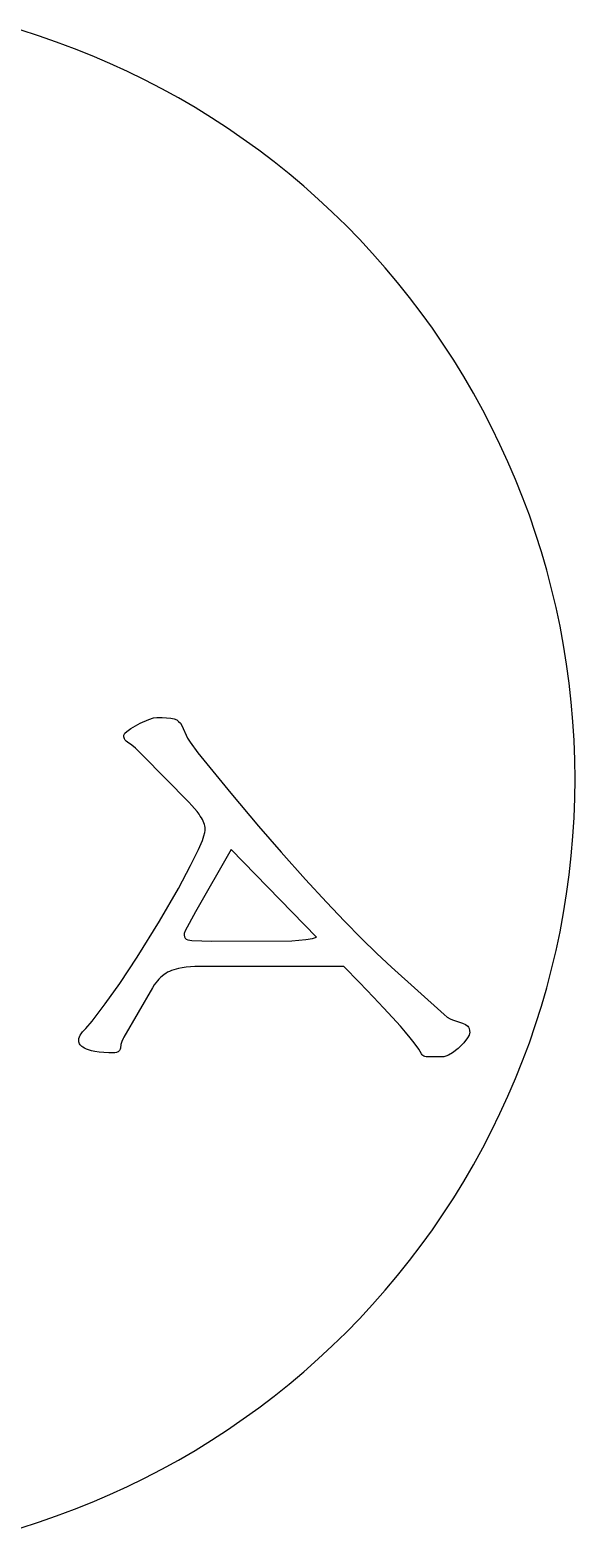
# Model space of a CAD drawing. Header units: metres. Extents: x -20 to 70, y -140 to 20.
# Drawn here: x 56.06 to 70, y -79.14 to -40.86 of the extents above; entities that cross this region are included whole.
import ezdxf

# ---------------------------------------------------------------- set-up
doc = ezdxf.new("R2010")
doc.units = ezdxf.units.M

msp = doc.modelspace()

# ---------------------------------------------------------------- linework, layer by layer
for p, q in [((56.2736, -41.0094), (55.8057, -40.8612)), ((56.7378, -41.1691), (56.2736, -41.0094)), ((57.1979, -41.3401), (56.7378, -41.1691)), ((57.6537, -41.5224), (57.1979, -41.3401)), ((58.1048, -41.7158), (57.6537, -41.5224)), ((58.5511, -41.9202), (58.1048, -41.7158)), ((58.9922, -42.1355), (58.5511, -41.9202)), ((59.4279, -42.3616), (58.9922, -42.1355)), ((59.858, -42.5983), (59.4279, -42.3616)), ((60.282, -42.8454), (59.858, -42.5983)), ((60.7, -43.1029), (60.282, -42.8454)), ((61.1114, -43.3706), (60.7, -43.1029)), ((61.5162, -43.6483), (61.1114, -43.3706)), ((61.914, -43.9359), (61.5162, -43.6483)), ((62.3046, -44.2331), (61.914, -43.9359)), ((62.6879, -44.5398), (62.3046, -44.2331)), ((63.0634, -44.8558), (62.6879, -44.5398)), ((63.4312, -45.181), (63.0634, -44.8558)), ((63.7908, -45.5151), (63.4312, -45.181)), ((64.1421, -45.8579), (63.7908, -45.5151)), ((64.4849, -46.2092), (64.1421, -45.8579)), ((64.819, -46.5688), (64.4849, -46.2092)), ((65.1442, -46.9365), (64.819, -46.5688)), ((65.4602, -47.3121), (65.1442, -46.9365)), ((65.7669, -47.6954), (65.4602, -47.3121)), ((66.0641, -48.086), (65.7669, -47.6954)), ((66.3517, -48.4838), (66.0641, -48.086)), ((66.6294, -48.8886), (66.3517, -48.4838)), ((66.8971, -49.3), (66.6294, -48.8886)), ((67.1546, -49.7179), (66.8971, -49.3)), ((67.4017, -50.142), (67.1546, -49.7179)), ((67.6384, -50.5721), (67.4017, -50.142)), ((67.8645, -51.0078), (67.6384, -50.5721)), ((68.0798, -51.4489), (67.8645, -51.0078)), ((68.2842, -51.8952), (68.0798, -51.4489)), ((68.4776, -52.3463), (68.2842, -51.8952)), ((68.6599, -52.8021), (68.4776, -52.3463)), ((68.8309, -53.2622), (68.6599, -52.8021)), ((68.9906, -53.7264), (68.8309, -53.2622)), ((69.1388, -54.1943), (68.9906, -53.7264)), ((69.2755, -54.6657), (69.1388, -54.1943)), ((69.4006, -55.1404), (69.2755, -54.6657)), ((69.514, -55.618), (69.4006, -55.1404)), ((69.6157, -56.0982), (69.514, -55.618)), ((69.7056, -56.5808), (69.6157, -56.0982)), ((69.7835, -57.0654), (69.7056, -56.5808)), ((69.8496, -57.5518), (69.7835, -57.0654)), ((69.9037, -58.0397), (69.8496, -57.5518)), ((69.9458, -58.5287), (69.9037, -58.0397)), ((58.882, -58.5713), (59.0995, -58.4762)), ((59.0995, -58.4762), (59.2207, -58.4387)), ((59.2207, -58.4387), (59.3031, -58.4253)), ((59.3031, -58.4253), (59.4439, -58.4253)), ((59.4439, -58.4253), (59.6656, -58.4419)), ((59.6656, -58.4419), (59.75, -58.4635)), ((59.75, -58.4635), (59.8125, -58.492)), ((59.8125, -58.492), (59.8621, -58.5269)), ((59.8621, -58.5269), (59.9055, -58.5726)), ((69.9759, -59.0186), (69.9458, -58.5287)), ((58.4586, -58.8965), (58.4602, -58.8827)), ((58.4607, -58.9231), (58.4586, -58.8965)), ((58.4602, -58.8827), (58.4682, -58.8609)), ((58.4668, -58.9489), (58.4607, -58.9231)), ((58.4682, -58.8609), (58.4896, -58.8297)), ((58.4896, -58.8297), (58.5335, -58.7872)), ((58.5335, -58.7872), (58.6361, -58.7135)), ((58.6361, -58.7135), (58.882, -58.5713)), ((59.9055, -58.5726), (59.9426, -58.6292)), ((59.9426, -58.6292), (60.0901, -58.9575)), ((58.477, -58.9739), (58.4668, -58.9489)), ((58.4955, -59.004), (58.477, -58.9739)), ((58.5204, -59.0327), (58.4955, -59.004)), ((58.5517, -59.0602), (58.5204, -59.0327)), ((58.6683, -59.1391), (58.5517, -59.0602)), ((58.7555, -59.2103), (58.6683, -59.1391)), ((58.8731, -59.3227), (58.7555, -59.2103)), ((58.9306, -59.383), (58.8731, -59.3227)), ((60.0901, -58.9575), (60.1529, -59.0617)), ((60.1529, -59.0617), (60.3502, -59.33)), ((60.3502, -59.33), (61.1954, -60.3634)), ((69.994, -59.5092), (69.9759, -59.0186)), ((60.1251, -60.5931), (58.9306, -59.383)), ((70, -60), (69.994, -59.5092)), ((69.994, -60.4908), (70, -60)), ((61.1954, -60.3634), (61.9059, -61.202)), ((60.2018, -60.6754), (60.1251, -60.5931)), ((60.2708, -60.7544), (60.2018, -60.6754)), ((60.3319, -60.8302), (60.2708, -60.7544)), ((60.3852, -60.9027), (60.3319, -60.8302)), ((69.9759, -60.9813), (69.994, -60.4908)), ((60.4164, -60.9493), (60.3852, -60.9027)), ((60.4441, -60.9945), (60.4164, -60.9493)), ((60.4684, -61.0382), (60.4441, -60.9945)), ((60.4892, -61.0805), (60.4684, -61.0382)), ((60.5065, -61.1214), (60.4892, -61.0805)), ((60.5204, -61.1608), (60.5065, -61.1214)), ((60.5308, -61.1988), (60.5204, -61.1608)), ((60.5378, -61.2353), (60.5308, -61.1988)), ((60.5412, -61.2705), (60.5378, -61.2353)), ((61.9059, -61.202), (62.4861, -61.8705)), ((69.9458, -61.4713), (69.9759, -60.9813)), ((60.3678, -61.8028), (60.4681, -61.5688)), ((60.4681, -61.5688), (60.509, -61.4529)), ((60.509, -61.4529), (60.5313, -61.3697)), ((60.5313, -61.3697), (60.5405, -61.3118)), ((60.5405, -61.3118), (60.5412, -61.2705)), ((69.9037, -61.9603), (69.9458, -61.4713)), ((60.1688, -62.2119), (60.3678, -61.8028)), ((61.2086, -61.801), (60.2916, -63.3965)), ((63.3891, -64.04), (61.2086, -61.801)), ((62.4861, -61.8705), (63.1092, -62.5685)), ((69.8496, -62.4482), (69.9037, -61.9603)), ((59.856, -62.7954), (60.1688, -62.2119)), ((63.1092, -62.5685), (63.644, -63.1497)), ((69.7835, -62.9346), (69.8496, -62.4482)), ((59.3681, -63.6339), (59.856, -62.7954)), ((63.644, -63.1497), (64.1012, -63.6301)), ((69.7056, -63.4192), (69.7835, -62.9346)), ((60.2916, -63.3965), (60.0248, -63.8782)), ((69.6157, -63.9018), (69.7056, -63.4192)), ((58.801, -64.5495), (59.3681, -63.6339)), ((60.0248, -63.8782), (60.0043, -63.9437)), ((64.1012, -63.6301), (64.5406, -64.0754)), ((69.514, -64.382), (69.6157, -63.9018)), ((60.0043, -63.9437), (60.0003, -63.9907)), ((60.0003, -63.9907), (60.0093, -64.0361)), ((60.0093, -64.0361), (60.0306, -64.0707)), ((60.0306, -64.0707), (60.0542, -64.0889)), ((60.0542, -64.0889), (60.0983, -64.1055)), ((60.0983, -64.1055), (60.2003, -64.1231)), ((60.2003, -64.1231), (60.7145, -64.147)), ((60.7145, -64.147), (62.7572, -64.1311)), ((62.7572, -64.1311), (63.1174, -64.1045)), ((63.1174, -64.1045), (63.2844, -64.0756)), ((63.2844, -64.0756), (63.3891, -64.04)), ((64.5406, -64.0754), (64.9294, -64.4548)), ((58.3567, -65.2224), (58.801, -64.5495)), ((64.9294, -64.4548), (65.3082, -64.8101)), ((69.4006, -64.8596), (69.514, -64.382)), ((59.4431, -65.0341), (59.4, -65.0727)), ((59.4874, -64.9991), (59.4431, -65.0341)), ((59.5329, -64.9676), (59.4874, -64.9991)), ((59.5795, -64.9397), (59.5329, -64.9676)), ((59.6274, -64.9152), (59.5795, -64.9397)), ((59.679, -64.8932), (59.6274, -64.9152)), ((59.735, -64.8733), (59.679, -64.8932)), ((59.7954, -64.8556), (59.735, -64.8733)), ((59.8601, -64.8401), (59.7954, -64.8556)), ((59.9532, -64.8228), (59.8601, -64.8401)), ((60.0541, -64.8093), (59.9532, -64.8228)), ((60.1627, -64.7997), (60.0541, -64.8093)), ((60.279, -64.7939), (60.1627, -64.7997)), ((60.4032, -64.792), (60.279, -64.7939)), ((64.0831, -64.792), (60.4032, -64.792)), ((64.4866, -65.2003), (64.0831, -64.792)), ((65.3082, -64.8101), (66.6498, -66.02)), ((69.2755, -65.3342), (69.4006, -64.8596)), ((57.9863, -65.7471), (58.3567, -65.2224)), ((59.1891, -65.338), (58.4586, -66.6)), ((59.2388, -65.2623), (59.1891, -65.338)), ((59.2774, -65.2096), (59.2388, -65.2623)), ((59.3171, -65.1604), (59.2774, -65.2096)), ((59.358, -65.1148), (59.3171, -65.1604)), ((59.4, -65.0727), (59.358, -65.1148)), ((64.8467, -65.5726), (64.4866, -65.2003)), ((69.1388, -65.8057), (69.2755, -65.3342)), ((57.6484, -66.1876), (57.9863, -65.7471)), ((65.1035, -65.8443), (64.8467, -65.5726)), ((68.9906, -66.2736), (69.1388, -65.8057)), ((57.4877, -66.3717), (57.6484, -66.1876)), ((65.3325, -66.0931), (65.1035, -65.8443)), ((65.5338, -66.3187), (65.3325, -66.0931)), ((66.6498, -66.02), (66.732, -66.0836)), ((66.732, -66.0836), (66.8038, -66.1278)), ((66.8038, -66.1278), (66.8658, -66.1567)), ((66.8658, -66.1567), (67.1251, -66.2415)), ((57.3124, -66.6266), (57.3245, -66.5874)), ((57.3245, -66.5874), (57.3429, -66.5476)), ((57.3429, -66.5476), (57.3677, -66.5072)), ((57.3677, -66.5072), (57.4059, -66.4578)), ((57.4059, -66.4578), (57.4877, -66.3717)), ((58.4586, -66.6), (58.4426, -66.6303)), ((65.6665, -66.4727), (65.5338, -66.3187)), ((65.7837, -66.6138), (65.6665, -66.4727)), ((67.1251, -66.2415), (67.2005, -66.2757)), ((67.2005, -66.2757), (67.2562, -66.3172)), ((67.2893, -66.5451), (67.2501, -66.614)), ((67.2562, -66.3172), (67.2758, -66.3431)), ((67.2758, -66.3431), (67.2904, -66.376)), ((67.3034, -66.5024), (67.2893, -66.5451)), ((67.2904, -66.376), (67.301, -66.422)), ((67.301, -66.422), (67.3051, -66.4845)), ((67.3051, -66.4845), (67.3034, -66.5024)), ((68.8309, -66.7378), (68.9906, -66.2736)), ((57.3064, -66.6897), (57.3067, -66.6652)), ((57.3096, -66.7165), (57.3064, -66.6897)), ((57.3067, -66.6652), (57.3124, -66.6266)), ((57.3168, -66.7421), (57.3096, -66.7165)), ((57.3278, -66.7666), (57.3168, -66.7421)), ((57.3428, -66.7899), (57.3278, -66.7666)), ((57.3616, -66.8122), (57.3428, -66.7899)), ((57.3844, -66.8332), (57.3616, -66.8122)), ((57.411, -66.8532), (57.3844, -66.8332)), ((57.4527, -66.878), (57.411, -66.8532)), ((57.5012, -66.9007), (57.4527, -66.878)), ((57.5566, -66.9215), (57.5012, -66.9007)), ((57.633, -66.9441), (57.5566, -66.9215)), ((57.7165, -66.9629), (57.633, -66.9441)), ((57.8259, -66.9804), (57.7165, -66.9629)), ((57.9454, -66.9923), (57.8259, -66.9804)), ((58.2923, -66.9786), (58.2684, -66.9873)), ((58.3132, -66.9676), (58.2923, -66.9786)), ((58.3311, -66.9543), (58.3132, -66.9676)), ((58.346, -66.9387), (58.3311, -66.9543)), ((58.358, -66.9208), (58.346, -66.9387)), ((58.3669, -66.9007), (58.358, -66.9208)), ((58.3728, -66.8782), (58.3669, -66.9007)), ((58.3869, -66.7878), (58.3728, -66.8782)), ((58.4097, -66.7077), (58.3869, -66.7878)), ((58.4426, -66.6303), (58.4097, -66.7077)), ((65.8852, -66.7418), (65.7837, -66.6138)), ((66.005, -66.9037), (65.8852, -66.7418)), ((66.0695, -67.0265), (66.005, -66.9037)), ((67.0075, -66.8837), (66.8662, -66.9955)), ((67.1522, -66.7392), (67.0075, -66.8837)), ((67.2501, -66.614), (67.1522, -66.7392)), ((68.6599, -67.1979), (68.8309, -66.7378)), ((58.0751, -66.9988), (57.9454, -66.9923)), ((58.1901, -66.9995), (58.0751, -66.9988)), ((58.2319, -66.9954), (58.1901, -66.9995)), ((58.2684, -66.9873), (58.2319, -66.9954)), ((66.0869, -67.0491), (66.0695, -67.0265)), ((66.1076, -67.0673), (66.0869, -67.0491)), ((66.1314, -67.081), (66.1076, -67.0673)), ((66.1584, -67.0903), (66.1314, -67.081)), ((66.1885, -67.0952), (66.1584, -67.0903)), ((66.6453, -67.095), (66.1885, -67.0952)), ((66.6947, -67.0852), (66.6453, -67.095)), ((66.7607, -67.0592), (66.6947, -67.0852)), ((66.8662, -66.9955), (66.7607, -67.0592)), ((68.4776, -67.6537), (68.6599, -67.1979)), ((68.2842, -68.1048), (68.4776, -67.6537)), ((68.0798, -68.5511), (68.2842, -68.1048)), ((67.8645, -68.9922), (68.0798, -68.5511)), ((67.6384, -69.4279), (67.8645, -68.9922)), ((67.4017, -69.858), (67.6384, -69.4279)), ((67.1546, -70.282), (67.4017, -69.858)), ((66.8971, -70.7), (67.1546, -70.282)), ((66.6294, -71.1114), (66.8971, -70.7)), ((66.3517, -71.5162), (66.6294, -71.1114)), ((66.0641, -71.914), (66.3517, -71.5162)), ((65.7669, -72.3046), (66.0641, -71.914)), ((65.4602, -72.6879), (65.7669, -72.3046)), ((65.1442, -73.0634), (65.4602, -72.6879)), ((64.819, -73.4312), (65.1442, -73.0634)), ((64.4849, -73.7908), (64.819, -73.4312)), ((64.1421, -74.1421), (64.4849, -73.7908)), ((63.7908, -74.4849), (64.1421, -74.1421)), ((63.4312, -74.819), (63.7908, -74.4849)), ((63.0634, -75.1442), (63.4312, -74.819)), ((62.6879, -75.4602), (63.0634, -75.1442)), ((61.914, -76.0641), (62.3046, -75.7669)), ((62.3046, -75.7669), (62.6879, -75.4602)), ((61.5162, -76.3517), (61.914, -76.0641)), ((61.1114, -76.6294), (61.5162, -76.3517)), ((60.282, -77.1546), (60.7, -76.8971)), ((60.7, -76.8971), (61.1114, -76.6294)), ((59.858, -77.4017), (60.282, -77.1546)), ((58.9922, -77.8645), (59.4279, -77.6384)), ((59.4279, -77.6384), (59.858, -77.4017)), ((58.1048, -78.2842), (58.5511, -78.0798)), ((58.5511, -78.0798), (58.9922, -77.8645)), ((57.6537, -78.4776), (58.1048, -78.2842)), ((56.2736, -78.9906), (56.7378, -78.8309)), ((56.7378, -78.8309), (57.1979, -78.6599)), ((57.1979, -78.6599), (57.6537, -78.4776)), ((55.8057, -79.1388), (56.2736, -78.9906))]:
    msp.add_line(p, q)

doc.saveas('drawing.dxf')
